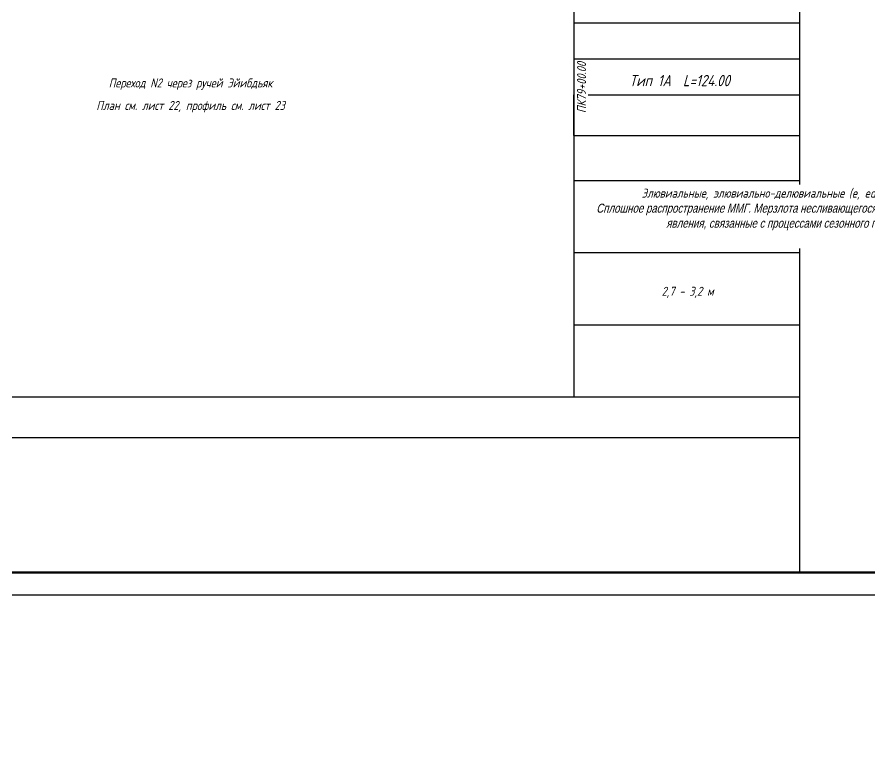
# Model space of a CAD drawing. Extents: x 0 to 1712, y -36 to 643.
# Drawn here: x 951.9 to 1141.1, y 0 to 163.5 of the extents above; entities that cross this region are included whole.
import ezdxf
from ezdxf import colors
from ezdxf.entities.mleader import LeaderData, LeaderLine
from ezdxf.enums import TextEntityAlignment as Align
from ezdxf.math import Vec2, Vec3

# ---------------------------------------------------------------- set-up
doc = ezdxf.new("R2010")
doc.units = 0
for name, color, linetype, lineweight in [('ИИ_ГЕОЛОГИЯ_025', 7, 'Continuous', 25), ('ИИ_ОФОРМЛЕНИЕ_025', 7, 'Continuous', 25), ('ИИ_ПРОФИЛЬ_025', 7, 'Continuous', 25)]:
    doc.layers.add(name, color=color, linetype=linetype, lineweight=lineweight)
doc.layers.add('Подвал', color=7, linetype='Continuous')
doc.layers.add('ТХ-Л', color=140, linetype='Continuous')
doc.styles.add('VNIPISIMPLEXCUR', font='simplex.shx', dxfattribs={"width": 0.8, "oblique": 15})

# ---------------------------------------------------------------- blocks, each defined once
blk = doc.blocks.new('ИИ03А2Х4')
at = {"color": 0, "linetype": 'Continuous', "lineweight": 25}
blk.add_lwpolyline([(0, 0), (0, 594), (1682, 594), (1682, 0)], close=True, dxfattribs=at)
at = {"color": 0, "linetype": 'Continuous', "lineweight": 50}
blk.add_lwpolyline([(20, 5), (20, 589), (1677, 589), (1677, 5)], close=True, dxfattribs=at)
at = {"color": 0, "linetype": 'Continuous', "style": 'VNIPISIMPLEXCUR', "oblique": 15, "width": 0.8, "flags": 8}
blk.add_attdef('FORMAT', text='', height=2.5, dxfattribs=at).set_placement((1677, 1.25), align=Align.RIGHT)

msp = doc.modelspace()

# ---------------------------------------------------------------- linework, layer by layer
at = {"layer": 'ИИ_ГЕОЛОГИЯ_025', "flags": 128}
msp.add_lwpolyline([(1075.3976, 127.2274), (1075.3976, 79.2274)], dxfattribs=at)
at = {"layer": 'ИИ_ПРОФИЛЬ_025', "flags": 128}
for points in [[(1125.3976, 343.2274), (1125.3976, 126.3727)], [(1075.3976, 162.2274), (1125.3976, 162.2274)], [(1075.3976, 154.2274), (1125.3976, 154.2274)], [(1078.5976, 146.2274), (1125.3976, 146.2274)], [(1075.3976, 137.2274), (1125.3976, 137.2274)], [(1075.3976, 127.2274), (1075.3976, 79.2274)], [(1075.3976, 127.2274), (1125.3976, 127.2274)], [(1125.3976, 112.1609), (1125.3976, 40.2274)], [(1075.3976, 111.2274), (1125.3976, 111.2274)], [(1075.3976, 95.2274), (1125.3976, 95.2274)], [(125.3976, 79.2274), (1125.3976, 79.2274)], [(125.3976, 70.2274), (1125.3976, 70.2274)], [(125.3976, 40.2274), (1125.3976, 40.2274)]]:
    msp.add_lwpolyline(points, dxfattribs=at)
at = {"layer": 'Подвал'}
msp.add_line((1075.3976, 137.2274), (1075.3976, 146.2274), dxfattribs=at)
at = {"layer": 'ТХ-Л', "ltscale": 100}
msp.add_lwpolyline([(1075.3976, 343.2274), (1075.3976, 127.2274)], dxfattribs=at)

# ---------------------------------------------------------------- block references
at = {"layer": 'ИИ_ОФОРМЛЕНИЕ_025'}
msp.add_blockref('ИИ03А2Х4', (30.3976, 35.2274), dxfattribs=at)

# ---------------------------------------------------------------- texts
at = {"layer": 'ИИ_ПРОФИЛЬ_025', "style": 'VNIPISIMPLEXCUR', "oblique": 15, "width": 0.8}
msp.add_text('ПК79+00.00', height=2, rotation=90, dxfattribs=at).set_placement((1076.0976, 153.5135), align=Align.TOP_RIGHT)
msp.add_text('Переход N2 через ручей Эйибдьяк', height=2, dxfattribs=at).set_placement((990.3976, 147.871), align=Align.CENTER)
for s, p in [('План см. лист 22, профиль см. лист 23', (990.3976, 144.871)), ('2,7 - 3,2 м', (1100.612, 103.6463))]:
    msp.add_text(s, height=2, dxfattribs=at).set_placement(p, align=Align.TOP_CENTER)
at = {"layer": 'ИИ_ПРОФИЛЬ_025', "insert": (1126.9883, 125.423), "char_height": 2, "width": 100.419139, "attachment_point": 2, "style": 'VNIPISIMPLEXCUR'}
msp.add_mtext('Элювиальные, элювиально-делювиальные {\\A1;(e, ed N-Q, Q)} {\\A1;отложения.\\P\\Fc:\\3dservice\\simplex|c204;\\H0.99998x;Сплошное распространение ММГ. Мерзлота несливающегося типа. Характерны мерзлотные явления, связанные с процессами сезонного пучения грунтов.}', dxfattribs=at)
at = {"layer": 'ТХ-Л', "style": 'VNIPISIMPLEXCUR', "oblique": 15, "width": 0.8}
msp.add_text('Тип 1А  L=124.00', height=2.5, dxfattribs=at).set_placement((1087.7221, 148.1425))

# ---------------------------------------------------------------- leaders
at = {"layer": 'ТХ-Л', "linetype": 'Continuous', "ltscale": 100}
ml = msp.add_multileader_mtext('Standard', dxfattribs=at)
ml.set_content('1\\P', color=256, style='VNIPISIMPLEXCUR')
ml.set_leader_properties()
ml.build(insert=Vec2(0, 0))
ml.multileader.update_dxf_attribs({"leader_type": 0, "has_dogleg": 0, "text_left_attachment_type": 0, "text_right_attachment_type": 0, "dogleg_length": 0.36})
ctx = ml.context
ctx.base_point, ctx.char_height = Vec3(1488.3937, 608.9497), 3.5
ctx.left_attachment, ctx.right_attachment = 0, 0
notes = []
notes.append((ctx, [(0, (0, 0, 0), (0, 0), (1, 0), 1, [])]))
ctx.mtext.insert, ctx.mtext.flow_direction = Vec3(1490.3937, 608.9497), 5
for ctx, leaders in notes:
    for number, flags, end, landing, length, lines in leaders:
        leader = LeaderData()
        leader.index, (leader.has_last_leader_line, leader.has_dogleg_vector, leader.attachment_direction) = number, flags
        leader.last_leader_point, leader.dogleg_vector, leader.dogleg_length = Vec3(end), Vec3(landing), length
        for number, points, colour, breaks in lines:
            line = LeaderLine()
            line.index, line.vertices, line.color, line.breaks = number, Vec3.list(points), colors.encode_raw_color(colour), breaks
            leader.lines.append(line)
        ctx.leaders.append(leader)

doc.saveas('drawing.dxf')
